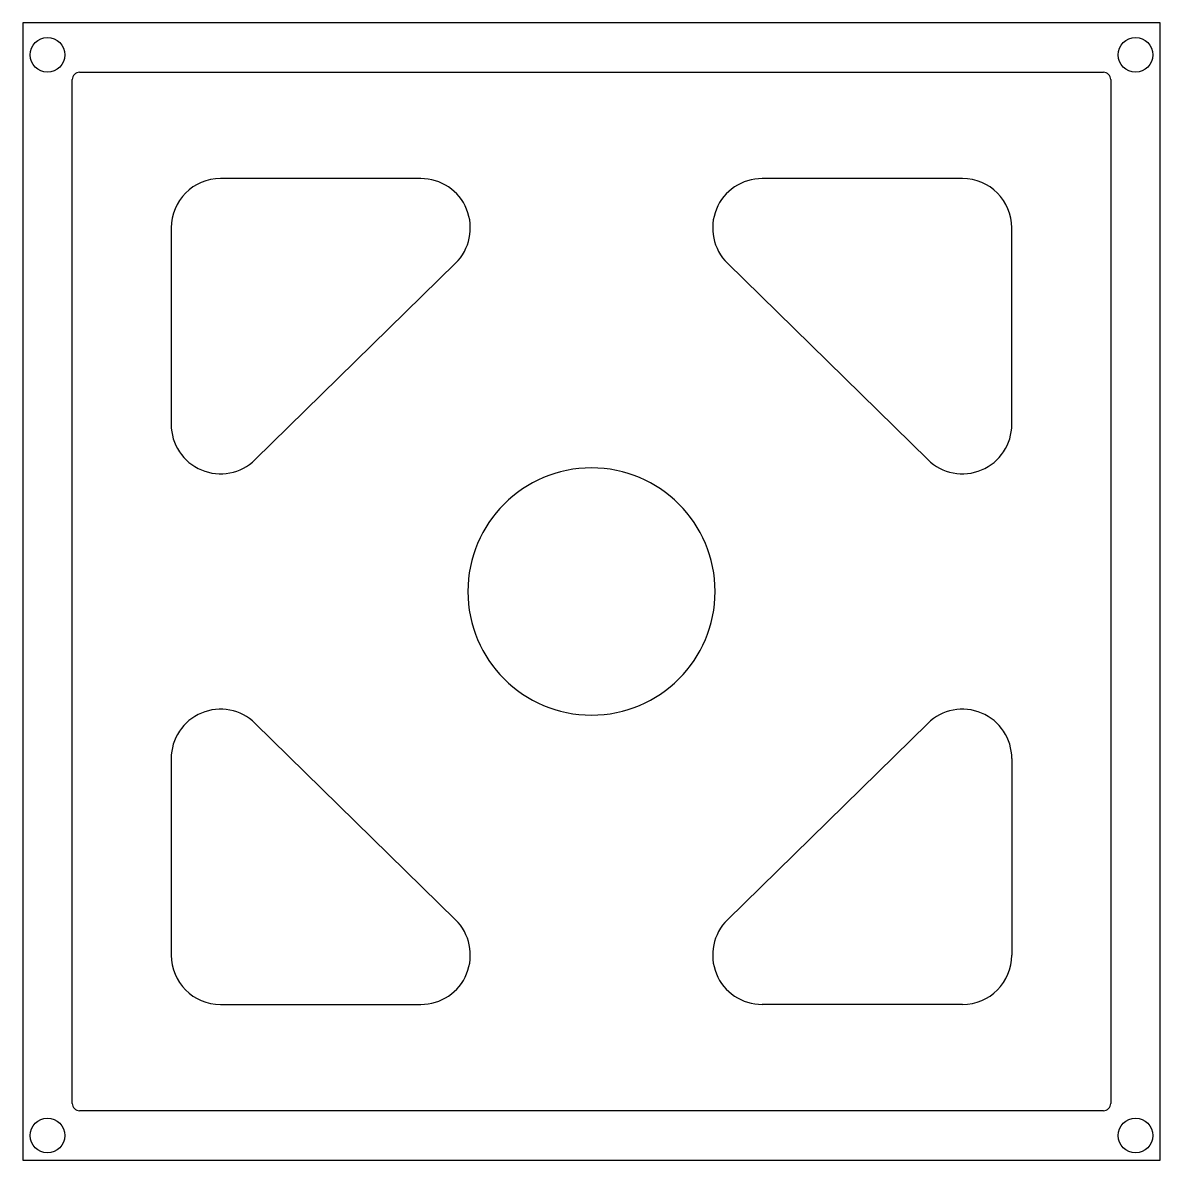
# Model space of a CAD drawing. Header units: inches. Extents: x -58 to 57, y -57 to 58.
import ezdxf

# ---------------------------------------------------------------- set-up
doc = ezdxf.new("R2010")
doc.units = ezdxf.units.IN
doc.header["$MEASUREMENT"] = 0

msp = doc.modelspace()

# ---------------------------------------------------------------- linework, layer by layer
for p, q in [((57.5, 57.5), (-57.5, 57.5)), ((-57.5, 57.5), (-57.5, 52.5)), ((57.5, 52.5), (57.5, 57.5)), ((-57.5, 52.5), (-57.5, -52.5)), ((-52.5, 0), (-52.5, 51.75)), ((-52.5, 47.5), (-52.5, 51.75)), ((-51.75, 52.5), (47.5, 52.5)), ((47.5, 52.5), (51.75, 52.5)), ((52.5, 51.75), (52.5, -47.5)), ((57.5, -57.5), (57.5, 52.5)), ((-17.25, 41.75), (-37.5, 41.75)), ((37.5, 41.75), (17.25, 41.75)), ((-42.5, 36.75), (-42.5, 16.9)), ((42.5, 16.9), (42.5, 36.75)), ((-34, 13.33), (-13.75, 33.18)), ((13.75, 33.18), (34, 13.33)), ((-52.5, -51.75), (-52.5, 0)), ((-13.75, -33.18), (-34, -13.33)), ((13.75, -33.18), (34, -13.33)), ((-42.5, -16.9), (-42.5, -36.75)), ((42.5, -16.9), (42.5, -36.75)), ((-37.5, -41.75), (-17.25, -41.75)), ((37.5, -41.75), (17.25, -41.75)), ((52.5, -47.5), (52.5, -51.75)), ((-57.5, -52.5), (-57.5, -57.5)), ((51.75, -52.5), (-51.75, -52.5)), ((-57.5, -57.5), (52.5, -57.5)), ((52.5, -57.5), (57.5, -57.5))]:
    msp.add_line(p, q)
for centre in [(-55, 54.25), (55, 54.25), (-55, -55), (55, -55)]:
    msp.add_circle(centre, 1.75)
at = {"color": 3, "extrusion": (0, 0, -1)}
msp.add_circle((0, 0), 12.5, dxfattribs=at)
for centre, radius, start, end in [((-51.75, 51.75), 0.75, 90, 180), ((-51.75, 51.75), 0.75, 90, 180), ((51.75, 51.75), 0.75, 0, 90), ((-37.5, 36.75), 5, 90, 180), ((-17.25, 36.75), 5, 314.4213, 90), ((17.25, 36.75), 5, 90, 225.5787), ((37.5, 36.75), 5, 0, 90), ((-37.5, 16.9), 5, 180, 314.4213), ((37.5, 16.9), 5, 225.5787, 0), ((-37.5, -16.9), 5, 45.5787, 180), ((37.5, -16.9), 5, 0, 134.4213), ((-17.25, -36.75), 5, 270, 45.5787), ((17.25, -36.75), 5, 134.4213, 270), ((-37.5, -36.75), 5, 180, 270), ((37.5, -36.75), 5, 270, 0), ((-51.75, -51.75), 0.75, 180, 270), ((51.75, -51.75), 0.75, 270, 0)]:
    msp.add_arc(centre, radius, start, end)

doc.saveas('drawing.dxf')
